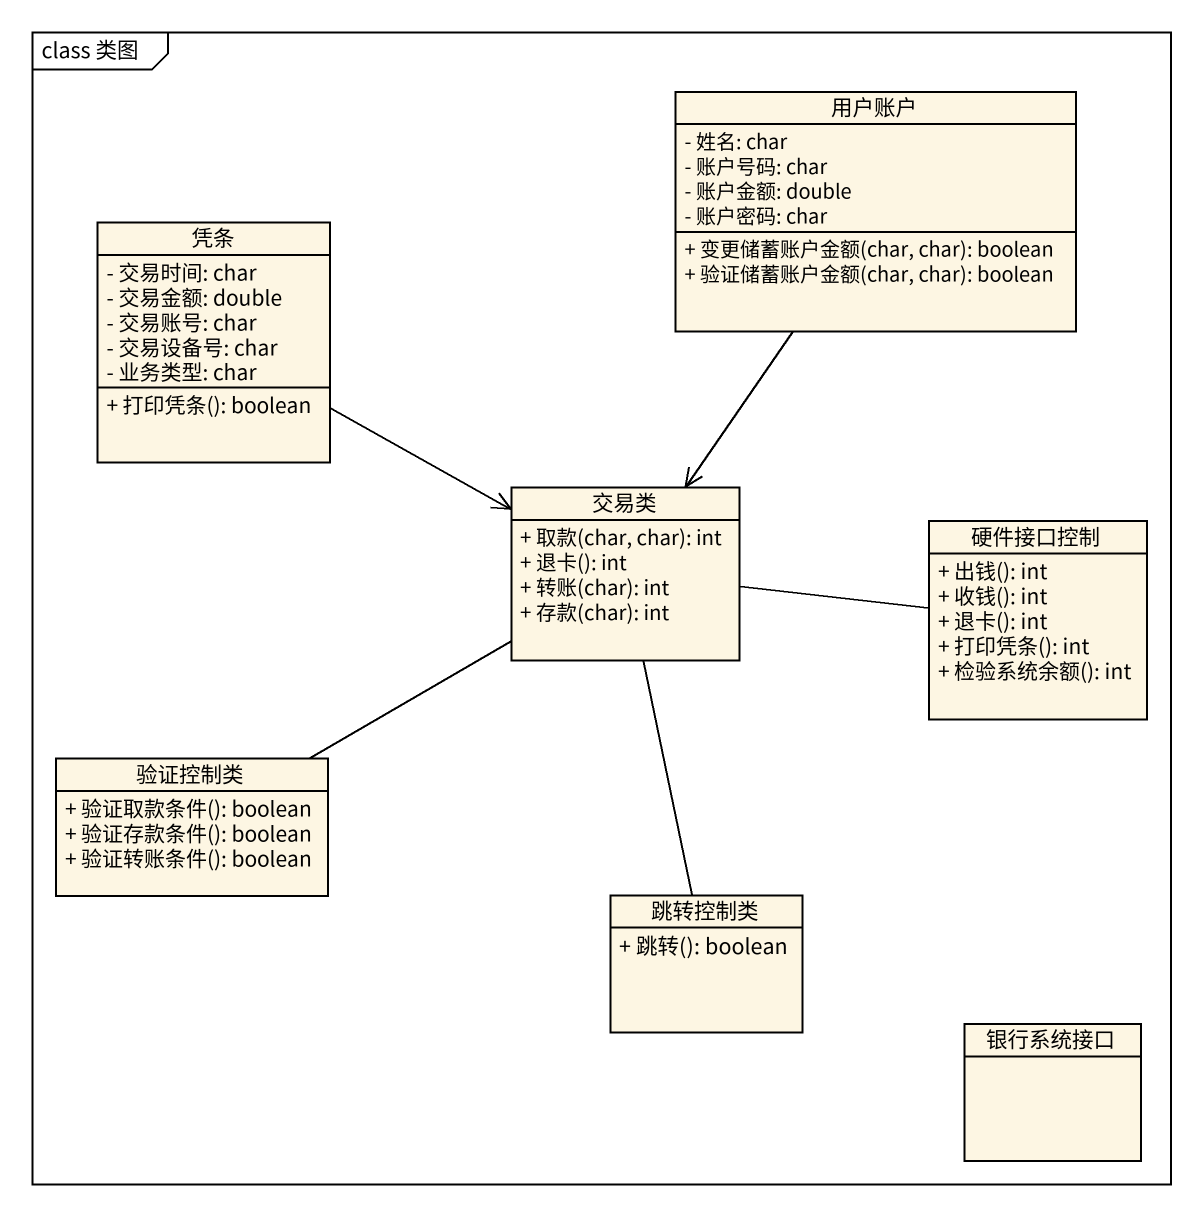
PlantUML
@startuml
mainframe class 类图
hide circle
hide empty members
skinparam classAttributeIconSize 0
class 用户账户 {
  - 姓名: char
  - 账户号码: char
  - 账户金额: double
  - 账户密码: char
  + 变更储蓄账户金额(char, char): boolean
  + 验证储蓄账户金额(char, char): boolean
}
class 凭条 {
  - 交易时间: char
  - 交易金额: double
  - 交易账号: char
  - 交易设备号: char
  - 业务类型: char
  + 打印凭条(): boolean
}
class 交易类 {
  + 取款(char, char): int
  + 退卡(): int
  + 转账(char): int
  + 存款(char): int
}
class 硬件接口控制 {
  + 出钱(): int
  + 收钱(): int
  + 退卡(): int
  + 打印凭条(): int
  + 检验系统余额(): int
}
class 验证控制类 {
  + 验证取款条件(): boolean
  + 验证存款条件(): boolean
  + 验证转账条件(): boolean
}
class 跳转控制类 {
  + 跳转(): boolean
}
class 银行系统接口
用户账户 --> 交易类
凭条 -right-> 交易类
硬件接口控制 -left- 交易类
验证控制类 -right- 交易类
跳转控制类 -up- 交易类
@enduml
